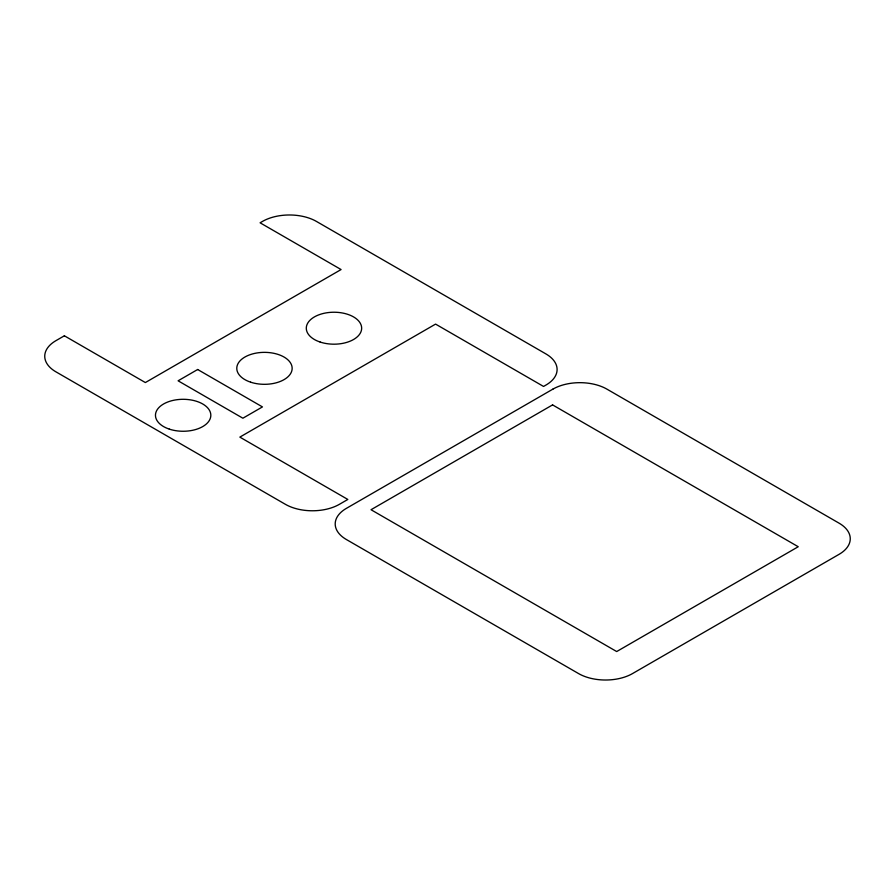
<?xml version="1.0" encoding="UTF-8"?>
<svg xmlns="http://www.w3.org/2000/svg" width="895" height="895" viewBox="0 0 895 895"><rect width="100%" height="100%" fill="white"/><g stroke="black" fill="none" stroke-linecap="round" stroke-linejoin="round"><path stroke-width="1.34" d="M64.373 335.793L55.937 340.659A38.183 22.039 0 0 0 55.937 371.839L285.404 504.321A38.183 22.039 0 0 0 339.395 504.321L347.831 499.455L239.849 437.107L435.574 324.102L543.556 386.45L545.916 385.085A38.183 22.039 0 0 0 545.916 353.917L316.45 221.434A38.183 22.039 0 0 0 262.459 221.434L260.087 222.799L341.084 269.552L145.359 382.557L64.373 335.793M197.661 369.501L178.094 380.8L242.881 418.211L262.459 406.912L197.661 369.501M552.909 389.124L346.387 508.36A38.183 22.039 0 0 0 346.387 539.528L578.55 673.566A38.183 22.039 0 0 0 632.541 673.566L839.062 554.341A38.183 22.039 0 0 0 839.062 523.161L606.899 389.124A38.183 22.039 0 0 0 552.909 389.124M552.573 404.898L371.022 509.725L616.689 651.549L798.239 546.733L552.573 404.898M320.142 342.047A27.678 15.976 0 0 0 361.658 328.208A27.678 15.976 0 0 0 320.142 314.369A27.678 15.976 0 0 0 320.142 342.047M169.312 429.119A27.678 15.976 0 0 0 210.828 415.28A27.678 15.976 0 0 0 169.312 401.441A27.678 15.976 0 0 0 169.312 429.119M250.634 382.176A27.678 15.976 0 0 0 292.15 368.337A27.678 15.976 0 0 0 250.634 354.498A27.678 15.976 0 0 0 250.634 382.176"/></g></svg>
